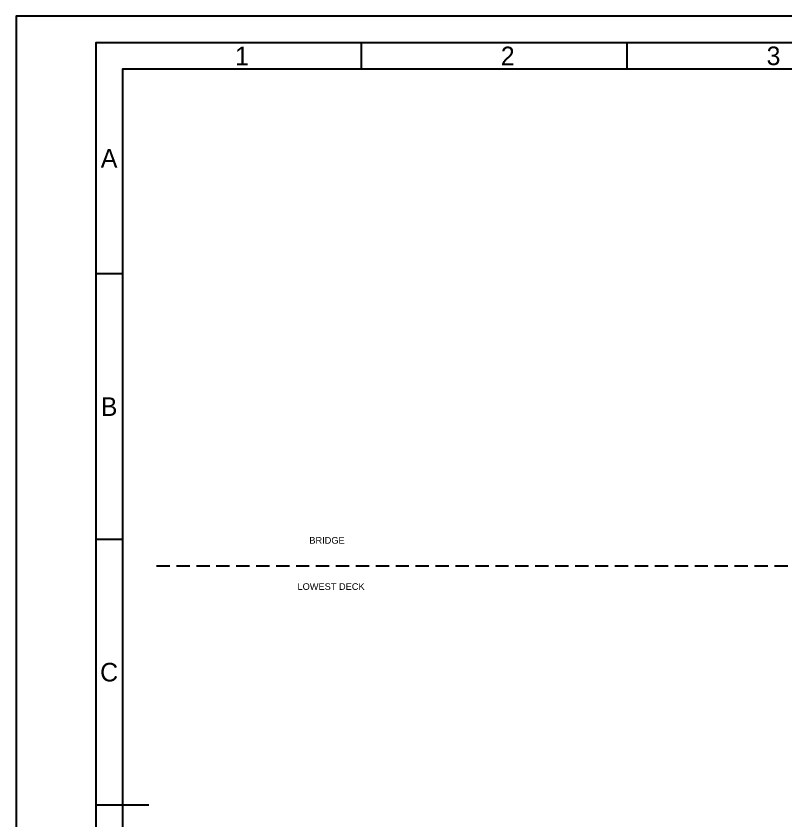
# Model space of a CAD drawing. Header units: millimetres. Extents: x 132530 to 133404, y 33424 to 34046.
# Drawn here: x 132983.9 to 133128.7, y 33569.7 to 33721.2 of the extents above; entities that cross this region are included whole.
import ezdxf

# ---------------------------------------------------------------- set-up
doc = ezdxf.new("R2010")
doc.units = ezdxf.units.MM
doc.linetypes.add('TRAZOS', pattern=[0.75, 0.5, -0.25])
doc.layers.add('ICT', color=3, linetype='Continuous')
doc.layers.add('MAINS-Cajetin', color=73, linetype='Continuous')

# ---------------------------------------------------------------- blocks, each defined once
blk = doc.blocks.new('Formato A3')
at = {"layer": 'MAINS-Cajetin'}
for points in [[(0, 0), (420, 0), (420, 297), (0, 297)], [(15, 5), (415, 5), (415, 292), (15, 292)], [(20, 10), (410, 10), (410, 287), (20, 287)]]:
    blk.add_lwpolyline(points, close=True, dxfattribs=at)
for points in [[(65, 287), (65, 292)], [(115, 287), (115, 292)], [(20, 248.5), (15, 248.5)], [(20, 198.5), (15, 198.5)], [(25, 148.5), (15, 148.5)], [(25, 148.5), (15, 148.5)]]:
    blk.add_lwpolyline(points, dxfattribs=at)
at = {"layer": 'MAINS-Cajetin', "char_height": 3.5, "width": 4.44, "attachment_point": 5}
for s, insert in [('1', (42.5, 289.5)), ('2', (92.5, 289.5)), ('3', (142.5, 289.5)), ('A', (17.5, 270.25)), ('B', (17.5, 223.5)), ('C', (17.5, 173.5))]:
    blk.add_mtext(s, dxfattribs=dict(at, insert=insert))

msp = doc.modelspace()

# ---------------------------------------------------------------- linework, layer by layer
at = {"layer": 'ICT', "color": 7, "linetype": 'TRAZOS', "ltscale": 5}
msp.add_line((133010.3, 33617.71), (133390.68, 33617.71), dxfattribs=at)

# ---------------------------------------------------------------- block references
at = {"layer": 'MAINS-Cajetin'}
msp.add_blockref('Formato A3', (132983.88, 33424.17), dxfattribs=at)

# ---------------------------------------------------------------- texts
at = {"color": 7, "char_height": 1.2422, "width": 23.4003, "attachment_point": 1}
for s, insert in [('{\\fSwis721 Lt BT|b0|i0|c0|p34;BRIDGE}', (133039.05, 33623.12)), ('{\\fSwis721 Lt BT|b0|i0|c0|p34;LOWEST DECK}', (133036.82, 33614.43))]:
    msp.add_mtext(s, dxfattribs=dict(at, insert=insert))

doc.saveas('drawing.dxf')
